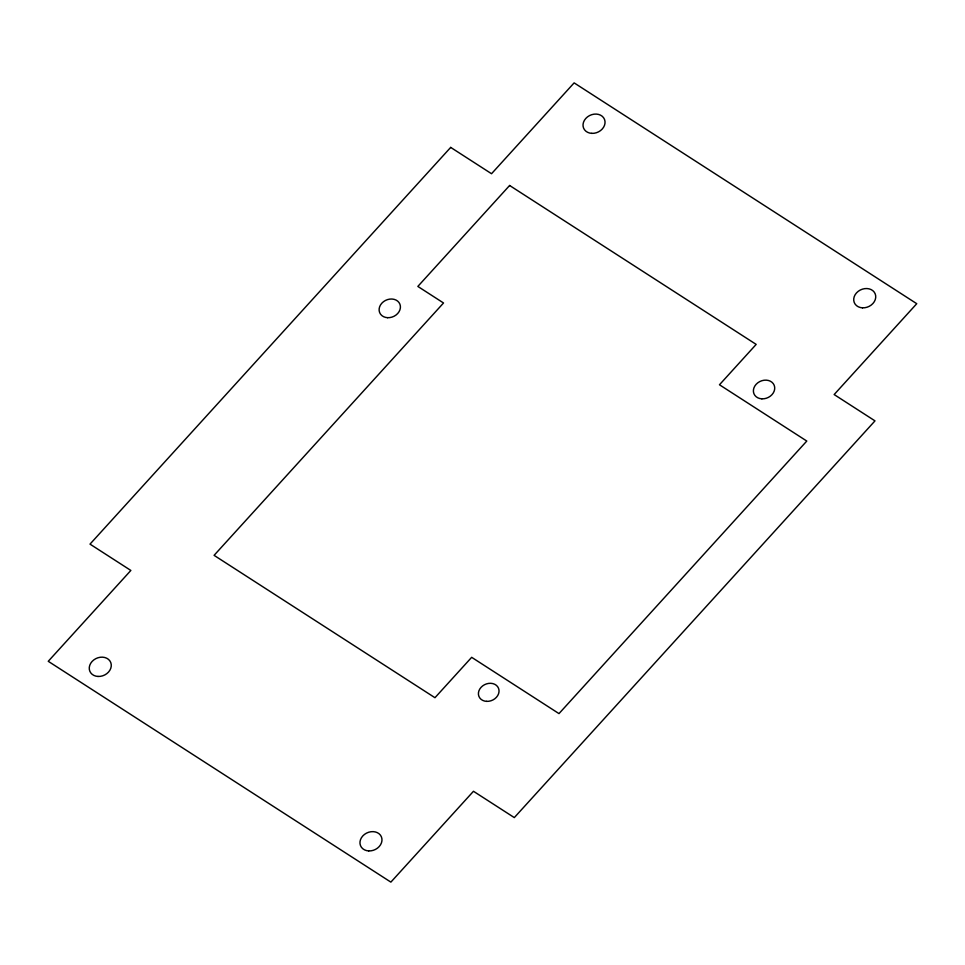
<?xml version="1.0" encoding="UTF-8"?>
<svg xmlns="http://www.w3.org/2000/svg" width="965" height="965" viewBox="0 0 965 965"><rect width="100%" height="100%" fill="white"/><g stroke="black" fill="none" stroke-linecap="round" stroke-linejoin="round"><path stroke-width="1.45" d="M450.691 147.404L90.01 544.127L130.854 570.448L48.25 661.302L390.873 882.119L473.465 791.276L514.309 817.596L874.99 420.873L834.146 394.552L916.75 303.698L574.127 82.881L491.535 173.724L450.691 147.404M509.617 185.485L417.845 286.424L443.526 302.986L214.085 555.345L434.962 697.707L471.668 657.322L558.988 713.605L806.788 441.053L719.468 384.77L756.174 344.396L509.617 185.485M591.774 133.363A11.339 9.288 -24.1 0 0 604.5 119.37A11.339 9.288 -24.1 0 0 585.815 118.418A11.339 9.288 -24.1 0 0 591.774 133.363M862.481 307.835A11.339 9.288 -24.1 0 0 875.195 293.843A11.339 9.288 -24.1 0 0 856.51 292.89A11.339 9.288 -24.1 0 0 862.481 307.835M98.02 676.453A11.339 9.288 -24.1 0 0 110.734 662.46A11.339 9.288 -24.1 0 0 92.049 661.508A11.339 9.288 -24.1 0 0 98.02 676.453M368.727 850.925A11.339 9.288 -24.1 0 0 381.44 836.932A11.339 9.288 -24.1 0 0 362.756 835.98A11.339 9.288 -24.1 0 0 368.727 850.925M387.58 317.69A10.977 8.999 -24.1 0 0 399.896 304.144A10.977 8.999 -24.1 0 0 381.802 303.227A10.977 8.999 -24.1 0 0 387.58 317.69M486.613 701.362A10.603 8.685 -24.1 0 0 498.519 688.262A10.603 8.685 -24.1 0 0 481.028 687.382A10.603 8.685 -24.1 0 0 486.613 701.362M761.88 398.834A10.977 8.999 -24.1 0 0 774.195 385.288A10.977 8.999 -24.1 0 0 756.09 384.36A10.977 8.999 -24.1 0 0 761.88 398.834"/></g></svg>
